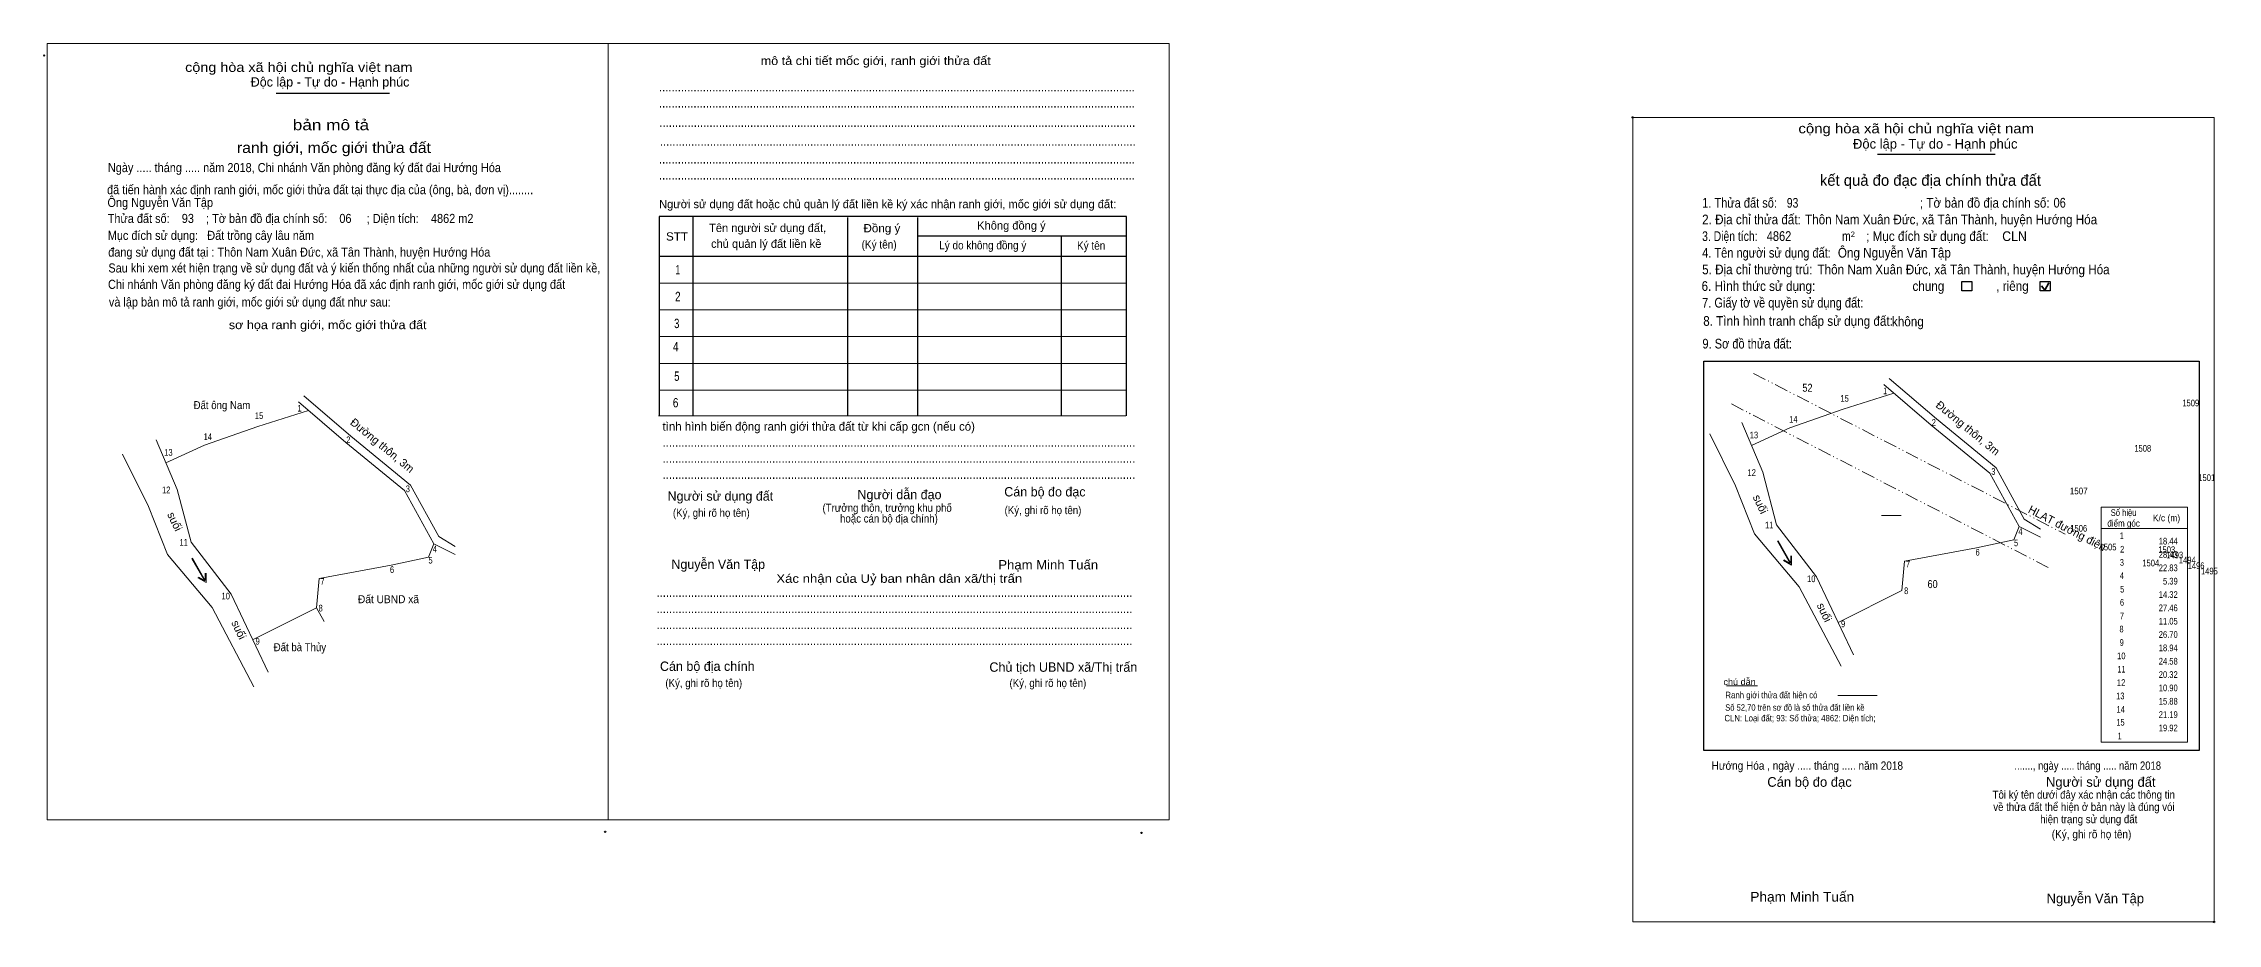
# Model space of a CAD drawing. Header units: metres. Extents: x 538371 to 539991, y 1836405 to 1837284.
# Drawn here: x 538371 to 539186, y 1836954 to 1837284 of the extents above; entities that cross this region are included whole.
import ezdxf
from ezdxf.enums import TextEntityAlignment as Align

# ---------------------------------------------------------------- set-up
doc = ezdxf.new("R2010")
doc.units = ezdxf.units.M
doc.header["$PDMODE"] = 32
doc.header["$PDSIZE"] = 0.5
doc.linetypes.add('DASH_DOUBLE_DOT', pattern=[9.2, 5, -1.2, 0.3, -1.2, 0.3, -1.2])
for name, color, linetype in [('12', 7, 'Continuous'), ('16', 7, 'Continuous'), ('39', 7, 'Continuous')]:
    doc.layers.add(name, color=color, linetype=linetype)
for name, color, linetype, lineweight in [('15', 7, 'Continuous', 13), ('17', 7, 'Continuous', 13), ('2', 7, 'Continuous', 25), ('35', 7, 'Continuous', 13), ('59', 7, 'DASH_DOUBLE_DOT', 13), ('6', 7, 'Continuous', 13), ('63', 7, 'Continuous', 13)]:
    doc.layers.add(name, color=color, linetype=linetype, lineweight=lineweight)

msp = doc.modelspace()

# ---------------------------------------------------------------- linework, layer by layer
at = {"layer": '15'}
for p, q in [((539067.68, 1837078.71), (539043.8, 1837066.77)), ((538473.13, 1837072.21), (538449.25, 1837060.27)), ((538473.13, 1837072.21), (538476.03, 1837067.04))]:
    msp.add_line(p, q, dxfattribs=at)
for points in [[(539062.93, 1837158.16), (539080.61, 1837143.01), (539103.03, 1837124.66), (539113.57, 1837105.5), (539119.68, 1837101.71)], [(538466.4, 1837149.4), (538484.13, 1837134.21), (538506.13, 1837116.21), (538517.13, 1837096.21), (538525.13, 1837092.21)], [(538468.38, 1837151.66), (538486.06, 1837136.51), (538508.48, 1837118.16), (538519.02, 1837099), (538525.13, 1837095.21)], [(539011.26, 1837133.05), (539025.68, 1837139.71), (539045.68, 1837146.71), (539064.68, 1837152.71)], [(539060.95, 1837155.9), (539078.68, 1837140.71), (539100.68, 1837122.71), (539111.68, 1837102.71), (539119.68, 1837098.71)], [(538416.71, 1837126.55), (538431.13, 1837133.21), (538451.13, 1837140.21), (538470.13, 1837146.21)], [(539007.61, 1837141.69), (539015.51, 1837123.01), (539020.72, 1837103.37), (539035.71, 1837083.89), (539049.56, 1837054.59)], [(538413.06, 1837135.19), (538420.96, 1837116.51), (538426.17, 1837096.87), (538441.16, 1837077.39), (538455.01, 1837048.09)], [(539044.87, 1837050.33), (539029.16, 1837080.03), (539012.46, 1837099.94), (539005.35, 1837117.94), (538995.63, 1837137.49)], [(538449.74, 1837042.61), (538434.03, 1837072.31), (538417.33, 1837092.22), (538410.22, 1837110.22), (538400.5, 1837129.77)], [(539111.68, 1837102.71), (539109.68, 1837097.71), (539095.68, 1837094.71), (539068.68, 1837089.71), (539067.68, 1837078.71)], [(538517.13, 1837096.21), (538515.13, 1837091.21), (538501.13, 1837088.21), (538474.13, 1837083.21), (538473.13, 1837072.21)]]:
    msp.add_lwpolyline(points, dxfattribs=at)
at = {"layer": '17'}
msp.add_line((539001.87, 1837042.93), (539013.56, 1837042.93), dxfattribs=at)
at = {"layer": '2'}
for p, q in [((538458.06, 1837265.1), (538500.6, 1837265.1)), ((539058.57, 1837242.22), (539102.66, 1837242.22)), ((538614.28, 1837218.85), (538614.28, 1837144.13)), ((538672.32, 1837218.54), (538672.32, 1837144.13)), ((538698.5, 1837218.54), (538698.5, 1837144.13)), ((538698.5, 1837211.62), (538776.97, 1837211.62)), ((538752.38, 1837211.62), (538752.38, 1837144.13)), ((538601.68, 1837204), (538776.97, 1837204)), ((538993.47, 1837164.62), (539179.1, 1837164.62)), ((539179.1, 1837164.62), (539179.1, 1837018.74))]:
    msp.add_line(p, q, dxfattribs=at)
at = {"layer": '2', "lineweight": 13}
for p, q in [((538601.68, 1837193.96), (538776.97, 1837193.96)), ((538601.68, 1837183.93), (538776.97, 1837183.93)), ((538601.68, 1837173.89), (538776.97, 1837173.89)), ((538601.68, 1837163.86), (538776.97, 1837163.86)), ((538601.68, 1837153.83), (538776.97, 1837153.83)), ((538601.38, 1837144.13), (538776.66, 1837144.13))]:
    msp.add_line(p, q, dxfattribs=at)
at = {"layer": '2', "lineweight": 35}
for p, q in [((539120.07, 1837192.93), (539121.31, 1837191.32)), ((539121.31, 1837191.32), (539122.82, 1837194.02))]:
    msp.add_line(p, q, dxfattribs=at)
at = {"layer": '2', "lineweight": 13}
for points in [[(538372.19, 1837283.74), (538582.56, 1837283.74), (538582.56, 1836992.77), (538372.19, 1836992.77)], [(538582.57, 1837283.74), (538792.94, 1837283.74), (538792.94, 1836992.76), (538582.57, 1836992.76)], [(538582.57, 1837283.74), (538792.94, 1837283.74), (538792.94, 1836992.76), (538582.57, 1836992.76)], [(538966.74, 1837256.05), (539184.78, 1837256.05), (539184.78, 1836954.48), (538966.74, 1836954.48)]]:
    msp.add_lwpolyline(points, close=True, dxfattribs=at)
at = {"layer": '2'}
for points in [[(538776.97, 1837144.13), (538776.97, 1837218.85), (538601.68, 1837218.85), (538601.68, 1837144.13)], [(539179.1, 1837018.74), (538993.47, 1837018.74), (538993.47, 1837164.62)]]:
    msp.add_lwpolyline(points, dxfattribs=at)
for points in [[(539090.12, 1837194.54), (539093.87, 1837194.54), (539093.87, 1837191.05), (539090.12, 1837191.05)], [(539119.58, 1837194.54), (539123.33, 1837194.54), (539123.33, 1837191.05), (539119.58, 1837191.05)]]:
    msp.add_lwpolyline(points, close=True, dxfattribs=at)
for p in [(538371.06, 1837279.25), (538966.74, 1837256.05), (538581.43, 1836988.28), (538782.55, 1836987.86), (539184.77, 1836954.48)]:
    msp.add_point(p, dxfattribs=at)
at = {"layer": '35'}
for p, q in [((539026.05, 1837091.73), (539026.04, 1837088.98)), ((538431.27, 1837082.36), (538428.9, 1837083.74)), ((538431.5, 1837085.23), (538431.49, 1837082.48)), ((539025.82, 1837088.86), (539023.45, 1837090.24))]:
    msp.add_line(p, q, dxfattribs=at)
for points in [[(539026.04, 1837088.98), (539021.27, 1837097.29), (539021.01, 1837097.15), (539025.82, 1837088.86)], [(539023.3, 1837089.98), (539026.34, 1837088.21), (539026.35, 1837091.73)], [(538431.49, 1837082.48), (538426.72, 1837090.79), (538426.46, 1837090.65), (538431.27, 1837082.36)], [(538428.75, 1837083.48), (538431.79, 1837081.71), (538431.8, 1837085.23)]]:
    msp.add_lwpolyline(points, dxfattribs=at)
at = {"layer": '59'}
for p, q in [((539012.02, 1837160.11), (539128.85, 1837099.86)), ((539003.73, 1837148.65), (539122.51, 1837087.38))]:
    msp.add_line(p, q, dxfattribs=at)
at = {"layer": '6'}
msp.add_line((539043.7, 1837039.35), (539058.46, 1837039.35), dxfattribs=at)
at = {"layer": '63'}
msp.add_line((539060.08, 1837106.83), (539067.44, 1837106.84), dxfattribs=at)
for points in [[(539159.22, 1837021.91), (539142.42, 1837021.91), (539142.42, 1837109.91), (539159.22, 1837109.91)], [(539159.22, 1837109.91), (539174.82, 1837109.91), (539174.82, 1837021.91), (539159.22, 1837021.91)], [(539142.42, 1837101.91), (539159.22, 1837101.91), (539174.82, 1837101.91)]]:
    msp.add_lwpolyline(points, dxfattribs=at)

# ---------------------------------------------------------------- texts
at = {"layer": '12'}
for s, width, p in [('1509', 0.85, (539176.005, 1837147.75)), ('1508', 0.85, (539158.005, 1837130.75)), ('1507', 0.9, (539134, 1837114.75)), ('1501', 0.85, (539181.995, 1837119.75)), ('1506', 0.85, (539134.005, 1837100.75)), ('1505', 0.85, (539145, 1837093.75)), ('1503', 0.85, (539167, 1837092.75)), ('1493', 0.85, (539170, 1837090.75)), ('1494', 0.85, (539174.72, 1837088.88)), ('1504', 0.85, (539161, 1837087.75)), ('1496', 0.85, (539178.005, 1837086.75)), ('1495', 0.85, (539183, 1837084.75))]:
    msp.add_text(s, height=2.5, dxfattribs=dict(at, width=width)).set_placement(p, align=Align.CENTER)
at = {"layer": '15'}
for s, width, p in [('Đất ông Nam', 0.9, (538437.73, 1837146.7)), ('52', 0.85, (539032.28, 1837153.2)), ('Đất UBND xã', 0.95, (538500.175, 1837073.96)), ('60', 0.85, (539079.2, 1837079.63)), ('Đất bà Thủy', 0.9, (538466.97, 1837055.96))]:
    msp.add_text(s, height=3, dxfattribs=dict(at, width=width)).set_placement(p, align=Align.CENTER)
for p in [(539091.465, 1837138.425), (538496.915, 1837131.925)]:
    msp.add_text('Đường thôn, 3m', height=3, rotation=320.711, dxfattribs=at).set_placement(p, align=Align.CENTER)
at = {"layer": '16', "width": 0.9}
for s, p in [('Ngày ..... tháng ..... năm 2018, Chi nhánh Văn phòng đăng ký đất đai Hướng Hóa', (538394.97, 1837235.53)), (' đã tiến hành xác định ranh giới, mốc giới thửa đất tại thực địa của (ông, bà, đơn vị)........', (538393.51, 1837227.25)), ('Ông Nguyễn Văn Tập', (538394.81, 1837222.45)), ('Thửa đất số:    93    ; Tờ bản đồ địa chính số:    06     ; Diện tích:    4862 m2', (538394.91, 1837216.47)), ('Mục đích sử dụng:   Đất trồng cây lâu năm', (538394.91, 1837210.13)), ('đang sử dụng đất tại : Thôn Nam Xuân Đức, xã Tân Thành, huyện Hướng Hóa', (538395.09, 1837203.85)), ('Sau khi xem xét hiện trạng về sử dụng đất và ý kiến thống nhất của những người sử dụng đất liền kề,', (538395.15, 1837197.91)), ('Chi nhánh Văn phòng đăng ký đất đai Hướng Hóa đã xác định ranh giới, mốc giới sử dụng đất', (538395.01, 1837191.77)), (' và lập bản mô tả ranh giới, mốc giới sử dụng đất như sau:', (538394.19, 1837185.15))]:
    msp.add_text(s, height=3.4, dxfattribs=at).set_placement(p)
at = {"layer": '2'}
for s, height, width, p in [('mô tả chi tiết mốc giới, ranh giới thửa đất', 3.21, 1.1, (538682.885, 1837275.67)), ('bản mô tả', 4.014, 1.2, (538478.61, 1837251.23)), ('ranh giới, mốc giới thửa đất', 4.014, 1.1, (538479.735, 1837242.69)), ('1', 3.512, 0.7, (538608.66, 1837197.17)), ('2', 3.512, 0.8, (538608.685, 1837187.15)), ('sơ họa ranh giới, mốc giới thửa đất', 3.21, 1.1, (538477.38, 1837176.67)), ('3', 3.512, 0.75, (538608.28, 1837177.07)), ('4', 3.512, 0.8, (538607.895, 1837168.31)), ('5', 3.512, 0.75, (538608.305, 1837157.29)), ('6', 3.512, 0.8, (538607.845, 1837147.35)), ('(Trưởng thôn, trưởng khu phố', 3.01, 0.9, (538687.17, 1837108.21)), ('hoặc cán bộ địa chính)', 3.01, 0.9, (538687.845, 1837104.19)), ('Xác nhận của Uỷ ban nhân dân xã/thị trấn', 3.21, 1.15, (538691.725, 1837081.59)), ('Tôi ký tên dưới đây xác nhận các thông tin', 3.007, 0.9, (539135.88, 1837000.7)), ('về thửa đất thể hiện ở bản này là đúng vói', 3.007, 0.9, (539135.94, 1836996.1)), ('hiện trạng sử dụng đất', 3.007, 0.9, (539137.75, 1836991.5))]:
    msp.add_text(s, height=height, dxfattribs=dict(at, width=width)).set_placement(p, align=Align.CENTER)
for s, height, width, p in [('cộng hòa xã hội chủ nghĩa việt nam', 3.511, 1.15, (538423.93, 1837273.09)), ('........................................................................................................................................................', 3.511, 0.9, (538601.61, 1837265.77)), ('........................................................................................................................................................', 3.511, 0.9, (538601.61, 1837259.75)), ('........................................................................................................................................................', 3.511, 0.9, (538601.75, 1837252.49)), ('cộng hòa xã hội chủ nghĩa việt nam', 3.639, 1.15, (539028.89, 1837250.07)), ('........................................................................................................................................................', 3.511, 0.9, (538601.61, 1837238.75)), ('........................................................................................................................................................', 3.511, 0.9, (538601.61, 1837238.75)), ('........................................................................................................................................................', 3.511, 0.9, (538601.93, 1837245.39)), ('........................................................................................................................................................', 3.511, 0.9, (538601.61, 1837232.73)), ('1. Thửa đất số:', 3.639, 0.85, (538992.78, 1837222.2)), ('93', 3.64, 0.8, (539024.53, 1837222.2)), ('; Tờ bản đồ địa chính số:', 3.639, 0.9, (539074.44, 1837222.2)), ('06', 3.64, 0.85, (539124.54, 1837222.24)), ('Đồng ý', 3.11, 1.05, (538678.29, 1837212.97)), ('2. Địa chỉ thửa đất:', 3.639, 0.9, (538992.78, 1837215.96)), ('Thôn Nam Xuân Đức, xã Tân Thành, huyện Hướng Hóa', 3.64, 0.9, (539031.36, 1837215.96)), ('; Mục đích sử dụng đất:', 3.639, 0.9, (539054.27, 1837209.71)), ('STT', 3.11, 1.05, (538604.25, 1837209.87)), ('(Ký tên)', 3.11, 0.9, (538677.61, 1837206.87)), ('Lý do không đồng ý', 3.11, 0.9, (538706.69, 1837206.57)), ('Ký tên', 3.11, 0.9, (538758.37, 1837206.45)), ('4. Tên người sử dụng đất:', 3.639, 0.85, (538992.78, 1837203.48)), ('3. Diện tích:', 3.639, 0.8, (538992.78, 1837209.71)), ('4862', 3.64, 0.85, (539017.01, 1837209.74)), ('Ông Nguyễn Văn Tập', 3.64, 0.9, (539043.68, 1837203.5)), ('m', 3.639, 0.8, (539045.25, 1837209.71)), ('2', 2.079, 0.8, (539048.52, 1837211.18)), ('CLN', 3.64, 0.95, (539105.3, 1837209.7)), ('5. Địa chỉ thường trú:', 3.639, 0.9, (538992.78, 1837197.24)), ('Thôn Nam Xuân Đức, xã Tân Thành, huyện Hướng Hóa', 3.64, 0.9, (539036.04, 1837197.22)), ('6. Hình thức sử dụng:', 3.639, 0.9, (538992.57, 1837191)), ('chung                , riêng', 3.639, 0.9, (539071.66, 1837191)), ('7. Giấy tờ về quyền sử dụng đất:', 3.639, 0.85, (538992.78, 1837184.77)), ('8. Tình hình tranh chấp sử dụng đất: ', 3.64, 0.9, (538993.19, 1837177.92)), ('không', 3.64, 0.9, (539063.96, 1837177.73)), ('9. Sơ đồ thửa đất:', 3.639, 0.85, (538992.89, 1837169.42)), ('.......................................................................................................................................................', 3.511, 0.9, (538602.95, 1837132.59)), ('.......................................................................................................................................................', 3.511, 0.9, (538602.95, 1837126.57)), ('.......................................................................................................................................................', 3.511, 0.9, (538602.95, 1837120.55)), ('(Ký, ghi rõ họ tên)', 3.01, 0.9, (538606.83, 1837106.33)), ('(Ký, ghi rõ họ tên)', 3.01, 0.9, (538731.21, 1837107.33)), ('Phạm Minh Tuấn', 3.5, 1.05, (538728.86, 1837086.6)), ('........................................................................................................................................................', 3.511, 0.9, (538600.69, 1837076.31)), ('........................................................................................................................................................', 3.511, 0.9, (538600.69, 1837070.29)), ('........................................................................................................................................................', 3.511, 0.9, (538600.69, 1837064.29)), ('........................................................................................................................................................', 3.511, 0.9, (538600.69, 1837058.27)), ('(Ký, ghi rõ họ tên)', 3.01, 0.9, (538604.01, 1837042.55)), ('(Ký, ghi rõ họ tên)', 3.01, 0.9, (538733.05, 1837042.55)), ('Hướng Hóa , ngày ..... tháng ..... năm 2018', 3.12, 0.9, (538996.34, 1837011.52)), ('......., ngày ..... tháng ..... năm 2018', 3.12, 0.85, (539109.87, 1837011.52)), ('(Ký, ghi rõ họ tên)', 3.12, 0.9, (539123.89, 1836985.83)), ('Phạm Minh Tuấn', 3.64, 1.05, (539010.86, 1836962.09))]:
    msp.add_text(s, height=height, dxfattribs=dict(at, width=width)).set_placement(p)
for s, height, p in [('Độc lập - Tự do - Hạnh phúc', 3.511, (538448.51, 1837267.59)), ('Độc lập - Tự do - Hạnh phúc', 3.639, (539049.35, 1837244.32)), ('Người sử dụng đất hoặc chủ quản lý đất liền kề ký xác nhận ranh giới, mốc giới sử dụng đất:', 3.11, (538601.65, 1837222.01)), ('Tên người sử dụng đất,', 3.11, (538620.41, 1837213.07)), ('Không đồng ý', 3.11, (538720.93, 1837213.99)), ('chủ quản lý đất liền kề', 3.11, (538621.13, 1837207.15)), ('tình hình biến động ranh giới thửa đất từ khi cấp gcn (nếu có)', 3.21, (538602.95, 1837138.61)), ('Người sử dụng đất', 3.512, (538604.81, 1837112.37)), ('Người dẫn đạo', 3.51, (538676.03, 1837112.93)), ('Cán bộ đo đạc', 3.504, (538731.09, 1837113.97)), ('Nguyễn Văn Tập', 3.5, (538606.27, 1837086.81)), ('Cán bộ địa chính', 3.512, (538601.97, 1837048.57)), ('Chủ tịch UBND xã/Thị trấn', 3.52, (538725.51, 1837048.25)), ('Cán bộ đo đạc', 3.64, (539017.22, 1837005.14)), ('Người sử dụng đất', 3.639, (539121.72, 1837005.14)), ('Nguyễn Văn Tập', 3.64, (539121.95, 1836961.48))]:
    msp.add_text(s, height=height, dxfattribs=at).set_placement(p)
for s, height, p in [('kết quả đo đạc địa chính thửa đất', 4.16, (539078.385, 1837230.41)), ('.', 1.04, (539184.732, 1836953.9))]:
    msp.add_text(s, height=height, dxfattribs=at).set_placement(p, align=Align.CENTER)
at = {"layer": '39'}
for p in [(538418.696, 1837103.931), (539013.246, 1837110.431), (538442.716, 1837063.371), (539037.266, 1837069.871)]:
    msp.add_text('suối', height=3, rotation=295.088, dxfattribs=at).set_placement(p, align=Align.CENTER)
at = {"layer": '6'}
for s, height, width, p in [('chú dẫn', 2.422, 1.05, (539000.78, 1837043.26)), ('Số 52,70 trên sơ đồ là số thửa đất liền kề', 2.42, 0.85, (539001.44, 1837033.65)), ('Ranh giới thửa đất hiện có ', 2.422, 0.9, (539001.52, 1837038.33)), ('CLN: Loại đất; 93: Số thửa; 4862: Diện tích;', 2.42, 0.9, (539001.15, 1837029.66))]:
    msp.add_text(s, height=height, dxfattribs=dict(at, width=width)).set_placement(p)
at = {"layer": '63'}
for s, width, p in [(' 15', 0.85, (539047.78, 1837149.48)), (' 1', 0.75, (539062.17, 1837152.29)), (' 15', 0.85, (538453.23, 1837142.98)), (' 1', 0.75, (538467.62, 1837145.79)), (' 14', 0.85, (539028.56, 1837141.62)), (' 2', 0.85, (539080.45, 1837140.44)), (' 14', 0.85, (538434.01, 1837135.12)), (' 2', 0.85, (538485.9, 1837133.94)), (' 13', 0.85, (539013.79, 1837135.73)), (' 13', 0.85, (538419.24, 1837129.23)), (' 12', 0.85, (539012.96, 1837121.67)), (' 3', 0.8, (539102.76, 1837122.07)), (' 12', 0.85, (538418.41, 1837115.17)), (' 3', 0.8, (538508.21, 1837115.57)), (' 11', 0.8, (539019.47, 1837102.01)), (' 4', 0.85, (539112.93, 1837099.57)), (' 11', 0.8, (538424.92, 1837095.51)), (' 4', 0.85, (538518.38, 1837093.07)), (' 6', 0.85, (539096.85, 1837091.8)), (' 5', 0.8, (539111.27, 1837095.32)), ('28.43', 0.85, (539171.12, 1837090.96)), ('18.44', 0.85, (539171.12, 1837095.96)), (' 7', 0.8, (538476.2, 1837080.85)), (' 6', 0.85, (538502.3, 1837085.3)), (' 5', 0.8, (538516.72, 1837088.82)), (' 10', 0.85, (539035.28, 1837081.85)), (' 7', 0.8, (539070.75, 1837087.35)), ('22.83', 0.85, (539171.12, 1837085.96)), ('5.39', 0.85, (539171.12, 1837080.96)), (' 10', 0.85, (538440.73, 1837075.35)), (' 8', 0.8, (539070.07, 1837077.36)), ('14.32', 0.85, (539171.12, 1837075.96)), (' 8', 0.8, (538475.52, 1837070.86)), (' 9', 0.85, (539046.45, 1837064.94)), ('27.46', 0.85, (539171.12, 1837070.96)), ('11.05', 0.85, (539171.12, 1837065.96)), (' 9', 0.85, (538451.9, 1837058.44)), ('26.70', 0.85, (539171.12, 1837060.96)), ('24.58', 0.85, (539171.12, 1837050.96)), ('18.94', 0.85, (539171.12, 1837055.96)), ('20.32', 0.85, (539171.12, 1837045.96)), ('10.90', 0.85, (539171.12, 1837040.96)), ('15.88', 0.85, (539171.12, 1837035.96)), ('21.19', 0.85, (539171.12, 1837030.96)), ('19.92', 0.85, (539171.12, 1837025.96))]:
    msp.add_text(s, height=2.5, dxfattribs=dict(at, width=width)).set_placement(p, align=Align.RIGHT)
msp.add_text('HLAT đường điện', height=3, rotation=332.717, dxfattribs=at).set_placement((539128.982, 1837100.721), align=Align.CENTER)
for s, width, p in [('Số hiệu', 0.85, (539150.82, 1837106.66)), ('điểm góc', 0.9, (539150.82, 1837102.66)), ('1', 0.65, (539150.12, 1837097.96)), ('K/c (m)', 0.95, (539166.92, 1837104.66)), ('2', 0.8, (539150.285, 1837092.94)), (' 4', 0.85, (539149.805, 1837083.06)), (' 3', 0.8, (539149.81, 1837088.01)), ('6', 0.8, (539150.225, 1837073.01)), (' 5', 0.8, (539149.91, 1837077.96)), ('7', 0.75, (539150.225, 1837067.96)), (' 8', 0.8, (539149.66, 1837063.01)), ('9', 0.8, (539150.12, 1837057.96)), ('10', 0.85, (539149.965, 1837052.96)), (' 12', 0.85, (539149.5, 1837042.96)), ('11', 0.75, (539150.025, 1837047.96)), ('13', 0.8, (539149.6, 1837037.96)), (' 14', 0.85, (539149.345, 1837032.91)), ('15', 0.8, (539149.65, 1837028.07)), ('1', 0.65, (539149.34, 1837022.91))]:
    msp.add_text(s, height=2.5, dxfattribs=dict(at, width=width)).set_placement(p, align=Align.CENTER)

doc.saveas('drawing.dxf')
